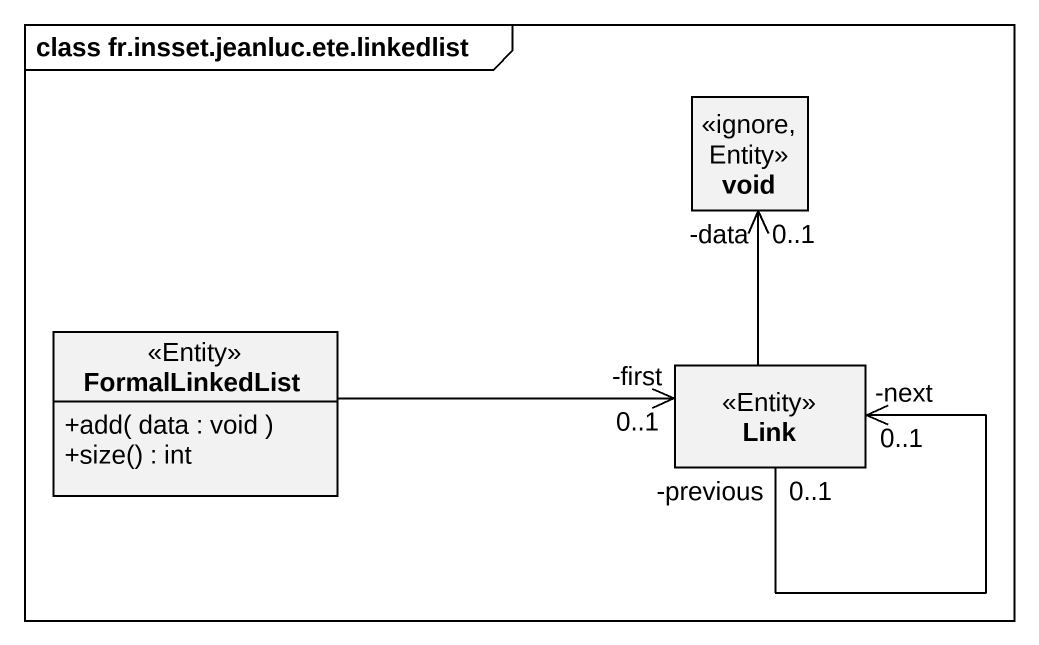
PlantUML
@startuml
mainframe class fr.insset.jeanluc.ete.linkedlist
hide circle
hide empty members
skinparam classAttributeIconSize 0
class void <<ignore, Entity>>
class FormalLinkedList <<Entity>> {
  +add( data : void )
  +size() : int
}
class Link <<Entity>>
FormalLinkedList -right-> "0..1\n-first" Link
Link -up-> "-data\n0..1" void
Link "0..1\n-previous" --> "0..1\n-next" Link
@enduml
